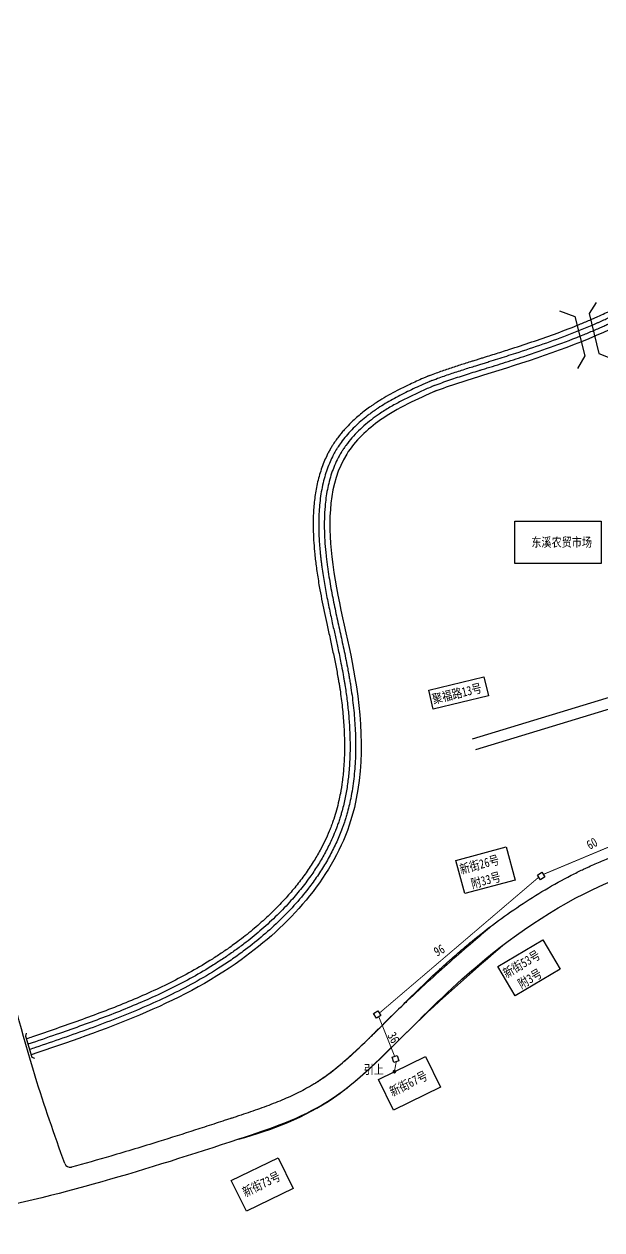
# Model space of a CAD drawing. Extents: x 11479826 to 11769483, y -6198296 to -6045071.
# Drawn here: x 11527783 to 11558962, y -6163228 to -6098171 of the extents above; entities that cross this region are included whole.
import ezdxf

# ---------------------------------------------------------------- set-up
doc = ezdxf.new("R2010")
doc.units = 0
doc.header["$LTSCALE"] = 1000
doc.header["$MEASUREMENT"] = 0
doc.layers.get('0').update_dxf_attribs({"linetype": 'CONTINUOUS'})
doc.layers.add('新设拉线', color=7, linetype='CONTINUOUS')
doc.styles.add('仿宋_GB2312', font='仿宋_GB2312.TTF', dxfattribs={"width": 0.8})

msp = doc.modelspace()

# ---------------------------------------------------------------- linework, layer by layer
for points in [[(11555480, -6144092), (11555715, -6143934), (11555882, -6144184), (11555647, -6144341)], [(11546640, -6151560), (11546875, -6151402), (11547042, -6151652), (11546807, -6151809)], [(11547640, -6153903), (11547909, -6153813), (11548004, -6154098), (11547735, -6154188)]]:
    msp.add_lwpolyline(points, close=True)
at = {"color": 1, "const_width": 100}
msp.add_lwpolyline([(11547713, -6154691, 1), (11547813, -6154691, 1)], format="xyb", close=True, dxfattribs=at)
at = {"layer": '新设拉线', "linetype": 'ByBlock', "ltscale": 0.5}
for p, q in [((11558661, -6113187), (11558268, -6113784)), ((11556679, -6113645), (11557498, -6113941)), ((11557498, -6113941), (11558035, -6116067)), ((11558268, -6113784), (11558806, -6115943)), ((11558806, -6115943), (11559570, -6116249)), ((11558035, -6116067), (11557642, -6116750)), ((11566179, -6132415), (11551969, -6136752)), ((11566344, -6132992), (11552149, -6137324)), ((11527900, -6152621), (11527850, -6152771)), ((11527850, -6152771), (11528197, -6153905)), ((11528197, -6153905), (11528341, -6153967))]:
    msp.add_line(p, q, dxfattribs=at)
for points in [[(11554258, -6124990), (11558922, -6124990), (11558922, -6127274), (11554258, -6127274)], [(11549616, -6134100), (11552599, -6133384), (11552845, -6134407), (11549862, -6135124)], [(11551088, -6143292), (11553802, -6142569), (11554276, -6144350), (11551562, -6145073)], [(11553352, -6149010), (11555769, -6147580), (11556707, -6149166), (11554290, -6150596)], [(11546914, -6155106), (11549436, -6153871), (11550247, -6155526), (11547725, -6156761)], [(11538965, -6160569), (11541487, -6159333), (11542297, -6160988), (11539776, -6162224)]]:
    msp.add_lwpolyline(points, close=True, dxfattribs=at)
at = {"layer": '新设拉线', "linetype": 'ByBlock', "ltscale": 0.5, "const_width": 50}
for points in [[(11561415, -6141699), (11555793, -6144051)], [(11555552, -6144200), (11546959, -6151527)], [(11546924, -6151730), (11547774, -6153858)], [(11547870, -6154143), (11547763, -6154691)]]:
    msp.add_lwpolyline(points, dxfattribs=at)
at = {"layer": '新设拉线', "linetype": 'ByBlock', "ltscale": 0.5}
msp.add_arc((11530258, -6159551), 300, 199.53488, 285.04679, dxfattribs=at)
for points, knots in [([(11549570, -6117161), (11549696, -6117112), (11549822, -6117065), (11550164, -6116939), (11550380, -6116862), (11550812, -6116716), (11551027, -6116645), (11551457, -6116507), (11551672, -6116439), (11551944, -6116354), (11552003, -6116336), (11552106, -6116304), (11552151, -6116290), (11552227, -6116266), (11552260, -6116256), (11552325, -6116236), (11552358, -6116226), (11552456, -6116195), (11552521, -6116175), (11552651, -6116135), (11552716, -6116114), (11552911, -6116054), (11553041, -6116013), (11553430, -6115891), (11553689, -6115809), (11554360, -6115594), (11554771, -6115459), (11555588, -6115183), (11555994, -6115041), (11556798, -6114747), (11557197, -6114595), (11557688, -6114397), (11557784, -6114359), (11558070, -6114241), (11558259, -6114160), (11558492, -6114059), (11558536, -6114040), (11558635, -6113996), (11558690, -6113971), (11558871, -6113890), (11558997, -6113833), (11559248, -6113716), (11559374, -6113657), (11559739, -6113483), (11559978, -6113366), (11560412, -6113152), (11560607, -6113054), (11560998, -6112858), (11561194, -6112759), (11561652, -6112529), (11561915, -6112398), (11562443, -6112137), (11562709, -6112007), (11563246, -6111753), (11563517, -6111628), (11563997, -6111415), (11564205, -6111325), (11564625, -6111151), (11564836, -6111067), (11565264, -6110905), (11565480, -6110827), (11565758, -6110732), (11565818, -6110712), (11566000, -6110652), (11566122, -6110614), (11566288, -6110563), (11566332, -6110550), (11566463, -6110512), (11566551, -6110487), (11566677, -6110452), (11566715, -6110442), (11566778, -6110425), (11566803, -6110418), (11566845, -6110407), (11566861, -6110403), (11566894, -6110394), (11566911, -6110390), (11566960, -6110378), (11566993, -6110369), (11567091, -6110345), (11567156, -6110329), (11567320, -6110290), (11567419, -6110267), (11567615, -6110223), (11567713, -6110201), (11567907, -6110159), (11568003, -6110138), (11568195, -6110097), (11568290, -6110076), (11568501, -6110030), (11568617, -6110005), (11568804, -6109962), (11568876, -6109945), (11569020, -6109911), (11569092, -6109894), (11569233, -6109858), (11569303, -6109840), (11569469, -6109796), (11569564, -6109770), (11569730, -6109721), (11569803, -6109699), (11569946, -6109653), (11570017, -6109630), (11570156, -6109581), (11570225, -6109555), (11570324, -6109517), (11570354, -6109505), (11570399, -6109487), (11570413, -6109482), (11570441, -6109470), (11570455, -6109464), (11570501, -6109445), (11570533, -6109431), (11570629, -6109389), (11570693, -6109360), (11570891, -6109265), (11571025, -6109196), (11571291, -6109048), (11571423, -6108970), (11571686, -6108805), (11571816, -6108718), (11572043, -6108560), (11572141, -6108490), (11572334, -6108345), (11572430, -6108271), (11572621, -6108120), (11572717, -6108043), (11572886, -6107902), (11572960, -6107839), (11573108, -6107712), (11573181, -6107647), (11573316, -6107528), (11573377, -6107473), (11573472, -6107386), (11573506, -6107355), (11573580, -6107287), (11573620, -6107250), (11573700, -6107175), (11573740, -6107138), (11573881, -6107004), (11573982, -6106907), (11574294, -6106605), (11574502, -6106396), (11574916, -6105974), (11575121, -6105761), (11575531, -6105330), (11575736, -6105113), (11576147, -6104677), (11576353, -6104458), (11576769, -6104020), (11576979, -6103802), (11577404, -6103366), (11577620, -6103150), (11577874, -6102902), (11577908, -6102869), (11577963, -6102816), (11577983, -6102796), (11578016, -6102765), (11578028, -6102753), (11578053, -6102729), (11578065, -6102717), (11578102, -6102682), (11578127, -6102659), (11578198, -6102591), (11578245, -6102547), (11578338, -6102459), (11578384, -6102415), (11578476, -6102328), (11578522, -6102285), (11578613, -6102199), (11578658, -6102156), (11578793, -6102028), (11578881, -6101943), (11579055, -6101773), (11579140, -6101688), (11579306, -6101518), (11579387, -6101432), (11579532, -6101274), (11579596, -6101202), (11579687, -6101096), (11579714, -6101064), (11579792, -6100969), (11579842, -6100907), (11579902, -6100829), (11579913, -6100814), (11579948, -6100769), (11579970, -6100738), (11579998, -6100701), (11580002, -6100695), (11580012, -6100682), (11580017, -6100675), (11580031, -6100655), (11580040, -6100642), (11580069, -6100602), (11580088, -6100574), (11580135, -6100505), (11580164, -6100462), (11580221, -6100375), (11580249, -6100331), (11580306, -6100242), (11580334, -6100196), (11580403, -6100085), (11580443, -6100018), (11580524, -6099881), (11580565, -6099812), (11580640, -6099682), (11580675, -6099621), (11580748, -6099495), (11580785, -6099430), (11580860, -6099299), (11580898, -6099233), (11580975, -6099100), (11581014, -6099034), (11581093, -6098900), (11581133, -6098833), (11581199, -6098723), (11581225, -6098681), (11581278, -6098595), (11581305, -6098553), (11581362, -6098464), (11581392, -6098417), (11581453, -6098325), (11581484, -6098279), (11581530, -6098212), (11581545, -6098191), (11581559, -6098171)], [39041.531935, 39041.531935, 39041.531935, 39041.531935, 39428.851602, 39428.851602, 40092.822447, 40092.822447, 40756.793292, 40756.793292, 41420.764137, 41420.764137, 41605.078275, 41605.078275, 41743.052921, 41743.052921, 41845.310597, 41845.310597, 41947.568274, 41947.568274, 42152.083627, 42152.083627, 42356.598979, 42356.598979, 42765.629685, 42765.629685, 43583.691096, 43583.691096, 44894.66766, 44894.66766, 46205.644225, 46205.644225, 47516.620789, 47516.620789, 47834.19353, 47834.19353, 48469.339013, 48469.339013, 48617.388728, 48617.388728, 48803.938081, 48803.938081, 49229.313903, 49229.313903, 49654.689726, 49654.689726, 50462.590754, 50462.590754, 51118.806248, 51118.806248, 51775.021743, 51775.021743, 52645.774233, 52645.774233, 53516.526723, 53516.526723, 54387.279214, 54387.279214, 55045.124674, 55045.124674, 55702.970135, 55702.970135, 56360.815596, 56360.815596, 56542.572849, 56542.572849, 56906.087354, 56906.087354, 57035.518212, 57035.518212, 57294.379927, 57294.379927, 57405.173773, 57405.173773, 57478.365776, 57478.365776, 57526.272342, 57526.272342, 57574.178908, 57574.178908, 57669.99204, 57669.99204, 57861.618304, 57861.618304, 58153.368046, 58153.368046, 58445.117789, 58445.117789, 58736.867531, 58736.867531, 59028.617273, 59028.617273, 59389.577137, 59389.577137, 59620.360996, 59620.360996, 59851.144855, 59851.144855, 60081.928714, 60081.928714, 60401.327441, 60401.327441, 60651.444585, 60651.444585, 60901.561728, 60901.561728, 61151.678872, 61151.678872, 61265.32483, 61265.32483, 61317.492092, 61317.492092, 61369.659355, 61369.659355, 61490.174833, 61490.174833, 61731.20579, 61731.20579, 62241.410431, 62241.410431, 62751.615072, 62751.615072, 63261.819713, 63261.819713, 63646.666002, 63646.666002, 64031.512292, 64031.512292, 64416.358581, 64416.358581, 64719.319368, 64719.319368, 65022.280154, 65022.280154, 65274.806825, 65274.806825, 65417.893271, 65417.893271, 65585.178916, 65585.178916, 65752.464562, 65752.464562, 66182.644503, 66182.644503, 67083.409947, 67083.409947, 67984.17539, 67984.17539, 68884.940834, 68884.940834, 69785.706277, 69785.706277, 70686.471721, 70686.471721, 71587.237165, 71587.237165, 71727.284585, 71727.284585, 71809.869938, 71809.869938, 71859.793297, 71859.793297, 71909.716656, 71909.716656, 72009.563374, 72009.563374, 72200.375122, 72200.375122, 72391.186871, 72391.186871, 72581.998619, 72581.998619, 72772.810368, 72772.810368, 73154.433864, 73154.433864, 73536.057361, 73536.057361, 73917.680858, 73917.680858, 74237.203221, 74237.203221, 74378.450247, 74378.450247, 74645.256306, 74645.256306, 74709.104131, 74709.104131, 74836.799779, 74836.799779, 74864.099411, 74864.099411, 74891.399044, 74891.399044, 74945.998308, 74945.998308, 75055.196838, 75055.196838, 75221.642258, 75221.642258, 75388.087678, 75388.087678, 75554.533098, 75554.533098, 75792.896924, 75792.896924, 76031.26075, 76031.26075, 76236.638388, 76236.638388, 76452.724107, 76452.724107, 76668.809826, 76668.809826, 76884.895545, 76884.895545, 77100.981265, 77100.981265, 77238.576711, 77238.576711, 77376.172158, 77376.172158, 77526.015049, 77526.015049, 77675.85794, 77675.85794, 77743.438085, 77743.438085, 77743.438085, 77743.438085]), ([(11549918, -6117992), (11550795, -6117651), (11553893, -6116697), (11559740, -6114849), (11565323, -6111336), (11570939, -6110623), (11574845, -6107597), (11577730, -6104134), (11580658, -6101596), (11581503, -6099968), (11581880, -6099337)], [39064.529605, 39064.529605, 39064.529605, 39064.529605, 41884.396478, 48753.076131, 57448.155167, 61287.032862, 65339.525054, 71828.212527, 74842.869933, 76982.903658, 76982.903658, 76982.903658, 76982.903658]), ([(11549671, -6117124), (11549526, -6117188), (11549381, -6117252), (11549115, -6117371), (11548994, -6117426), (11548752, -6117536), (11548631, -6117593), (11548410, -6117698), (11548311, -6117746), (11548112, -6117844), (11548012, -6117894), (11547756, -6118027), (11547599, -6118111), (11547286, -6118287), (11547131, -6118379), (11546886, -6118532), (11546796, -6118589), (11546658, -6118681), (11546611, -6118713), (11546515, -6118779), (11546468, -6118813), (11546326, -6118915), (11546232, -6118985), (11546046, -6119129), (11545954, -6119203), (11545773, -6119355), (11545684, -6119433), (11545508, -6119595), (11545422, -6119677), (11545239, -6119861), (11545143, -6119963), (11544997, -6120128), (11544945, -6120189), (11544843, -6120312), (11544794, -6120374), (11544718, -6120474), (11544691, -6120510), (11544608, -6120624), (11544552, -6120703), (11544486, -6120805), (11544472, -6120826), (11544446, -6120866), (11544433, -6120886), (11544413, -6120919), (11544405, -6120932), (11544389, -6120957), (11544382, -6120970), (11544355, -6121014), (11544337, -6121045), (11544282, -6121140), (11544247, -6121204), (11544179, -6121332), (11544147, -6121396), (11544061, -6121575), (11544010, -6121690), (11543910, -6121932), (11543862, -6122059), (11543775, -6122316), (11543735, -6122446), (11543663, -6122707), (11543630, -6122838), (11543571, -6123101), (11543546, -6123233), (11543500, -6123498), (11543480, -6123631), (11543447, -6123898), (11543433, -6124031), (11543410, -6124298), (11543401, -6124432), (11543386, -6124746), (11543381, -6124927), (11543380, -6125253), (11543382, -6125398), (11543392, -6125752), (11543402, -6125959), (11543430, -6126371), (11543447, -6126575), (11543474, -6126833), (11543479, -6126888), (11543499, -6127067), (11543514, -6127192), (11543545, -6127438), (11543562, -6127561), (11543620, -6127965), (11543665, -6128244), (11543753, -6128746), (11543795, -6128970), (11543883, -6129415), (11543928, -6129636), (11544020, -6130074), (11544067, -6130291), (11544168, -6130752), (11544222, -6130996), (11544328, -6131480), (11544381, -6131721), (11544484, -6132203), (11544534, -6132443), (11544630, -6132923), (11544675, -6133163), (11544724, -6133442), (11544731, -6133480), (11544744, -6133557), (11544751, -6133595), (11544770, -6133710), (11544783, -6133787), (11544807, -6133941), (11544819, -6134018), (11544854, -6134249), (11544875, -6134404), (11544937, -6134873), (11544971, -6135189), (11545026, -6135820), (11545046, -6136135), (11545071, -6136765), (11545075, -6137078), (11545064, -6137702), (11545050, -6138012), (11545007, -6138563), (11544981, -6138806), (11544921, -6139258), (11544887, -6139469), (11544823, -6139808), (11544797, -6139938), (11544691, -6140409), (11544598, -6140744), (11544476, -6141111), (11544462, -6141150), (11544418, -6141278), (11544386, -6141366), (11544319, -6141542), (11544284, -6141630), (11544176, -6141891), (11544099, -6142064), (11543935, -6142406), (11543849, -6142576), (11543641, -6142958), (11543518, -6143169), (11543248, -6143600), (11543100, -6143820), (11542788, -6144256), (11542623, -6144473), (11542279, -6144899), (11542101, -6145108), (11541694, -6145559), (11541463, -6145799), (11540987, -6146267), (11540741, -6146495), (11540237, -6146938), (11539979, -6147153), (11539583, -6147465), (11539449, -6147569), (11539214, -6147744), (11539115, -6147817), (11538928, -6147953), (11538840, -6148015), (11538662, -6148139), (11538573, -6148200), (11538305, -6148382), (11538125, -6148499), (11537574, -6148848), (11537200, -6149071), (11536440, -6149496), (11536055, -6149699), (11535274, -6150088), (11534879, -6150275), (11534079, -6150634), (11533675, -6150807), (11532860, -6151142), (11532448, -6151303), (11531619, -6151619), (11531201, -6151773), (11530361, -6152076), (11529938, -6152224), (11529089, -6152520), (11528663, -6152666), (11528124, -6152852), (11528011, -6152891), (11527898, -6152930)], [0, 0, 0, 0, 473.10895, 473.10895, 861.606238, 861.606238, 1250.103526, 1250.103526, 1567.839041, 1567.839041, 1885.574555, 1885.574555, 2386.789742, 2386.789742, 2888.004928, 2888.004928, 3180.701564, 3180.701564, 3337.464972, 3337.464972, 3494.22838, 3494.22838, 3807.755196, 3807.755196, 4121.282013, 4121.282013, 4434.808829, 4434.808829, 4748.335645, 4748.335645, 5113.55664, 5113.55664, 5320.416755, 5320.416755, 5527.27687, 5527.27687, 5643.178401, 5643.178401, 5891.084774, 5891.084774, 5954.668879, 5954.668879, 6015.243153, 6015.243153, 6053.355162, 6053.355162, 6091.467171, 6091.467171, 6185.032911, 6185.032911, 6372.164391, 6372.164391, 6559.295871, 6559.295871, 6886.428236, 6886.428236, 7243.223965, 7243.223965, 7600.019693, 7600.019693, 7956.815422, 7956.815422, 8313.61115, 8313.61115, 8670.406879, 8670.406879, 9027.202608, 9027.202608, 9383.998336, 9383.998336, 9867.430978, 9867.430978, 10257.972235, 10257.972235, 10819.645946, 10819.645946, 11381.319657, 11381.319657, 11534.731056, 11534.731056, 11884.101971, 11884.101971, 12233.472886, 12233.472886, 13042.374568, 13042.374568, 13707.745639, 13707.745639, 14373.116709, 14373.116709, 15038.48778, 15038.48778, 15792.030499, 15792.030499, 16545.573218, 16545.573218, 17299.115936, 17299.115936, 18052.658655, 18052.658655, 18172.486601, 18172.486601, 18292.314547, 18292.314547, 18531.970438, 18531.970438, 18771.626329, 18771.626329, 19250.938112, 19250.938112, 20223.336466, 20223.336466, 21195.734821, 21195.734821, 22168.133175, 22168.133175, 23140.531529, 23140.531529, 23915.431794, 23915.431794, 24600.01876, 24600.01876, 25029.861834, 25029.861834, 26167.856313, 26167.856313, 26304.545131, 26304.545131, 26613.360195, 26613.360195, 26922.175259, 26922.175259, 27539.805387, 27539.805387, 28157.435515, 28157.435515, 28943.535079, 28943.535079, 29782.964878, 29782.964878, 30637.699311, 30637.699311, 31492.433744, 31492.433744, 32517.41919, 32517.41919, 33542.404636, 33542.404636, 34567.390082, 34567.390082, 35086.21191, 35086.21191, 35463.749981, 35463.749981, 35796.520594, 35796.520594, 36129.291208, 36129.291208, 36794.832436, 36794.832436, 38142.800336, 38142.800336, 39490.768236, 39490.768236, 40838.736136, 40838.736136, 42186.704036, 42186.704036, 43534.671936, 43534.671936, 44882.639836, 44882.639836, 46230.607736, 46230.607736, 47578.575636, 47578.575636, 47934.154295, 47934.154295, 47934.154295, 47934.154295]), ([(11550035, -6117947), (11548994, -6118408), (11547161, -6119219), (11544231, -6121980), (11544123, -6127447), (11546007, -6133713), (11546284, -6142199), (11539021, -6150134), (11532101, -6152432), (11528162, -6153791)], [0, 0, 0, 0, 3411.469139, 6004.056819, 11596.860771, 18247.401797, 26212.549983, 35524.551174, 47965.687298, 47965.687298, 47965.687298, 47965.687298]), ([(11529975, -6159651), (11529420, -6158086), (11527298, -6152037), (11526014, -6145434), (11524625, -6140568), (11524540, -6140275)], [524.653367, 524.653367, 524.653367, 524.653367, 5503.338551, 19744.376156, 20657.128449, 20657.128449, 20657.128449, 20657.128449]), ([(11543518, -6155301), (11543542, -6155286), (11543565, -6155271), (11543630, -6155229), (11543671, -6155202), (11543738, -6155157), (11543764, -6155139), (11543799, -6155115), (11543809, -6155109), (11543828, -6155095), (11543838, -6155089), (11543867, -6155068), (11543887, -6155055), (11543945, -6155014), (11543984, -6154986), (11544100, -6154903), (11544177, -6154846), (11544390, -6154684), (11544526, -6154578), (11544795, -6154358), (11544929, -6154245), (11545197, -6154013), (11545331, -6153894), (11545597, -6153652), (11545730, -6153528), (11545996, -6153278), (11546129, -6153151), (11546305, -6152980), (11546349, -6152938), (11546406, -6152882), (11546420, -6152869), (11546448, -6152842), (11546462, -6152828), (11546504, -6152787), (11546532, -6152760), (11546615, -6152679), (11546671, -6152624), (11546838, -6152460), (11546949, -6152351), (11547304, -6152000), (11547547, -6151758), (11548036, -6151272), (11548281, -6151028), (11548775, -6150541), (11549024, -6150297), (11549527, -6149812), (11549782, -6149569), (11550107, -6149266), (11550175, -6149204), (11550298, -6149090), (11550355, -6149039), (11550462, -6148941), (11550513, -6148895), (11550595, -6148821), (11550626, -6148793), (11550717, -6148711), (11550778, -6148657), (11550961, -6148495), (11551083, -6148388), (11551454, -6148069), (11551704, -6147858), (11552371, -6147312), (11552793, -6146982), (11553653, -6146341), (11554091, -6146031), (11554984, -6145433), (11555438, -6145147), (11556362, -6144600), (11556832, -6144340), (11557416, -6144041), (11557524, -6143987), (11557728, -6143886), (11557824, -6143839), (11557951, -6143779), (11557981, -6143765), (11558067, -6143724), (11558123, -6143698), (11558293, -6143619), (11558406, -6143568), (11558746, -6143417), (11558974, -6143319), (11559545, -6143085), (11559890, -6142951), (11560583, -6142697), (11560931, -6142577), (11561630, -6142348), (11561981, -6142239), (11562685, -6142030), (11563039, -6141930), (11563747, -6141738), (11564103, -6141645), (11564815, -6141466), (11565172, -6141379), (11565888, -6141210), (11566246, -6141127), (11566964, -6140963), (11567324, -6140882), (11567746, -6140787), (11567808, -6140773), (11567913, -6140750), (11567955, -6140740), (11568012, -6140727), (11568027, -6140724), (11568057, -6140717), (11568072, -6140714), (11568117, -6140704), (11568147, -6140697), (11568237, -6140677), (11568296, -6140664), (11568360, -6140649), (11568366, -6140648), (11568371, -6140647)], [9090.241914, 9090.241914, 9090.241914, 9090.241914, 9183.313571, 9183.313571, 9350.981912, 9350.981912, 9455.213129, 9455.213129, 9495.012217, 9495.012217, 9534.811304, 9534.811304, 9614.409479, 9614.409479, 9773.605828, 9773.605828, 10091.998527, 10091.998527, 10654.038236, 10654.038236, 11216.077945, 11216.077945, 11778.117654, 11778.117654, 12340.157363, 12340.157363, 12902.197072, 12902.197072, 13086.336959, 13086.336959, 13145.22731, 13145.22731, 13204.117661, 13204.117661, 13321.898362, 13321.898362, 13557.459764, 13557.459764, 14028.582569, 14028.582569, 15062.233091, 15062.233091, 16095.883614, 16095.883614, 17129.534136, 17129.534136, 18163.184658, 18163.184658, 18431.694792, 18431.694792, 18653.744029, 18653.744029, 18853.671028, 18853.671028, 18974.373203, 18974.373203, 19210.085291, 19210.085291, 19681.509468, 19681.509468, 20624.357822, 20624.357822, 22163.649135, 22163.649135, 23702.940449, 23702.940449, 25242.231763, 25242.231763, 26781.523076, 26781.523076, 27127.372276, 27127.372276, 27435.01956, 27435.01956, 27529.997288, 27529.997288, 27709.153102, 27709.153102, 28067.464731, 28067.464731, 28784.087988, 28784.087988, 29859.553476, 29859.553476, 30935.018965, 30935.018965, 32010.484453, 32010.484453, 33085.949942, 33085.949942, 34161.41543, 34161.41543, 35236.880919, 35236.880919, 36312.346408, 36312.346408, 37387.811896, 37387.811896, 37573.169269, 37573.169269, 37699.575512, 37699.575512, 37744.335877, 37744.335877, 37789.096243, 37789.096243, 37878.616973, 37878.616973, 38057.658434, 38057.658434, 38073.437885, 38073.437885, 38073.437885, 38073.437885]), ([(11539348, -6158342), (11541185, -6157828), (11544076, -6156724), (11547813, -6153248), (11551939, -6148941), (11558768, -6144020), (11565133, -6142604), (11568865, -6141766), (11569151, -6141698)], [3816.68634, 3816.68634, 3816.68634, 3816.68634, 9463.666342, 13141.527157, 18915.134524, 27480.886638, 37731.842447, 38585.318771, 38585.318771, 38585.318771, 38585.318771]), ([(11552992, -6146838), (11552716, -6147076), (11552439, -6147314), (11551750, -6147910), (11551338, -6148268), (11550515, -6148992), (11550104, -6149357), (11549285, -6150099), (11548878, -6150476), (11548409, -6150920), (11548345, -6150981), (11548153, -6151165), (11548025, -6151288), (11547876, -6151433), (11547854, -6151455), (11547816, -6151491), (11547801, -6151506), (11547773, -6151533), (11547761, -6151545), (11547736, -6151570), (11547724, -6151582), (11547687, -6151618), (11547662, -6151642), (11547588, -6151715), (11547539, -6151763), (11547393, -6151908), (11547296, -6152005), (11547049, -6152250), (11546901, -6152399), (11546605, -6152693), (11546457, -6152839), (11546164, -6153126), (11546017, -6153268), (11545724, -6153546), (11545577, -6153682), (11545284, -6153949), (11545137, -6154079), (11544841, -6154331), (11544693, -6154454), (11544394, -6154691), (11544244, -6154805), (11543970, -6155002), (11543847, -6155088), (11543683, -6155196), (11543642, -6155222), (11543578, -6155264), (11543554, -6155279), (11543522, -6155299), (11543514, -6155304), (11543498, -6155314), (11543490, -6155319), (11543465, -6155334), (11543449, -6155344), (11543400, -6155374), (11543367, -6155394), (11543267, -6155453), (11543200, -6155492), (11542994, -6155609), (11542852, -6155685), (11542563, -6155833), (11542416, -6155904), (11542117, -6156043), (11541965, -6156111), (11541657, -6156242), (11541501, -6156307), (11541184, -6156432), (11541023, -6156493), (11540699, -6156614), (11540535, -6156673), (11540204, -6156790), (11540037, -6156847), (11539701, -6156961), (11539531, -6157018), (11539314, -6157090), (11539268, -6157105), (11539184, -6157133), (11539146, -6157145), (11539075, -6157169), (11539040, -6157180), (11538985, -6157198), (11538965, -6157205), (11538923, -6157219), (11538903, -6157226), (11538841, -6157246), (11538799, -6157260), (11538675, -6157300), (11538593, -6157328), (11538345, -6157409), (11538180, -6157463), (11537685, -6157624), (11537355, -6157731), (11536368, -6158050), (11535711, -6158258), (11534192, -6158731), (11533331, -6158992), (11531759, -6159449), (11531048, -6159649), (11530335, -6159841)], [0, 0, 0, 0, 1098.314816, 1098.314816, 2731.618021, 2731.618021, 4364.921227, 4364.921227, 5998.224433, 5998.224433, 6257.288229, 6257.288229, 6775.415823, 6775.415823, 6864.692321, 6864.692321, 6927.485226, 6927.485226, 6977.853359, 6977.853359, 7028.221492, 7028.221492, 7128.957759, 7128.957759, 7330.430291, 7330.430291, 7733.375356, 7733.375356, 8357.802214, 8357.802214, 8982.229071, 8982.229071, 9606.655928, 9606.655928, 10231.082786, 10231.082786, 10855.509643, 10855.509643, 11479.936501, 11479.936501, 12104.363358, 12104.363358, 12609.555426, 12609.555426, 12772.899477, 12772.899477, 12869.253782, 12869.253782, 12902.034354, 12902.034354, 12934.814926, 12934.814926, 13000.37607, 13000.37607, 13131.498359, 13131.498359, 13393.742935, 13393.742935, 13931.405657, 13931.405657, 14469.068379, 14469.068379, 15006.731101, 15006.731101, 15544.393822, 15544.393822, 16082.056544, 16082.056544, 16619.719266, 16619.719266, 17157.381988, 17157.381988, 17695.04471, 17695.04471, 17841.248771, 17841.248771, 17958.904108, 17958.904108, 18066.383433, 18066.383433, 18131.064399, 18131.064399, 18195.745365, 18195.745365, 18325.107296, 18325.107296, 18583.83116, 18583.83116, 19101.278887, 19101.278887, 20136.174341, 20136.174341, 22205.965249, 22205.965249, 24924.541747, 24924.541747, 27170.744756, 27170.744756, 27170.744756, 27170.744756])]:
    msp.add_open_spline(points, degree=3, knots=knots, dxfattribs=at)
at = {"layer": '新设拉线', "color": 5, "linetype": 'ByBlock', "ltscale": 0.5}
for points, knots in [([(11549686, -6117438), (11549823, -6117385), (11549961, -6117333), (11550328, -6117198), (11550558, -6117118), (11551018, -6116963), (11551248, -6116889), (11551707, -6116742), (11551936, -6116671), (11552235, -6116578), (11552307, -6116556), (11552418, -6116521), (11552458, -6116509), (11552539, -6116484), (11552580, -6116471), (11552701, -6116433), (11552782, -6116408), (11553024, -6116333), (11553185, -6116282), (11553668, -6116130), (11553990, -6116028), (11554809, -6115763), (11555306, -6115598), (11556292, -6115254), (11556781, -6115076), (11557749, -6114700), (11558229, -6114503), (11558751, -6114273), (11558799, -6114251), (11558872, -6114218), (11558897, -6114207), (11558969, -6114175), (11559015, -6114154), (11559155, -6114090), (11559248, -6114047), (11559526, -6113917), (11559712, -6113828), (11560194, -6113595), (11560491, -6113448), (11561086, -6113150), (11561384, -6113000), (11561983, -6112700), (11562283, -6112550), (11562833, -6112281), (11563081, -6112162), (11563581, -6111929), (11563833, -6111815), (11564341, -6111593), (11564597, -6111486), (11565114, -6111281), (11565375, -6111182), (11565903, -6110998), (11566170, -6110911), (11566499, -6110814), (11566557, -6110797), (11566649, -6110771), (11566683, -6110762), (11566742, -6110745), (11566767, -6110738), (11566811, -6110727), (11566829, -6110722), (11566867, -6110712), (11566886, -6110707), (11566924, -6110697), (11566943, -6110692), (11567000, -6110677), (11567038, -6110667), (11567160, -6110637), (11567244, -6110617), (11567455, -6110567), (11567582, -6110538), (11567834, -6110482), (11567960, -6110454), (11568210, -6110400), (11568334, -6110374), (11568581, -6110320), (11568703, -6110293), (11568939, -6110239), (11569052, -6110212), (11569276, -6110157), (11569387, -6110129), (11569606, -6110070), (11569714, -6110039), (11569934, -6109973), (11570046, -6109937), (11570266, -6109861), (11570374, -6109820), (11570497, -6109771), (11570514, -6109764), (11570548, -6109750), (11570565, -6109743), (11570620, -6109720), (11570657, -6109704), (11570769, -6109655), (11570843, -6109621), (11571065, -6109513), (11571211, -6109437), (11571501, -6109273), (11571645, -6109186), (11571929, -6109004), (11572070, -6108908), (11572349, -6108710), (11572487, -6108606), (11572761, -6108393), (11572897, -6108284), (11573165, -6108059), (11573299, -6107944), (11573490, -6107775), (11573549, -6107722), (11573656, -6107624), (11573705, -6107579), (11573803, -6107489), (11573852, -6107444), (11573949, -6107353), (11573997, -6107308), (11574142, -6107170), (11574237, -6107078), (11574544, -6106779), (11574752, -6106570), (11575166, -6106147), (11575372, -6105933), (11575781, -6105502), (11575985, -6105286), (11576394, -6104852), (11576599, -6104634), (11577012, -6104200), (11577220, -6103984), (11577641, -6103553), (11577855, -6103340), (11578109, -6103092), (11578146, -6103055), (11578195, -6103009), (11578205, -6102999), (11578226, -6102979), (11578237, -6102968), (11578269, -6102938), (11578290, -6102918), (11578332, -6102877), (11578353, -6102857), (11578416, -6102797), (11578458, -6102757), (11578585, -6102638), (11578668, -6102559), (11578835, -6102402), (11578917, -6102324), (11579080, -6102168), (11579160, -6102090), (11579319, -6101933), (11579397, -6101854), (11579551, -6101696), (11579626, -6101616), (11579773, -6101455), (11579845, -6101373), (11579985, -6101208), (11580053, -6101124), (11580136, -6101017), (11580153, -6100995), (11580191, -6100945), (11580212, -6100916), (11580238, -6100881), (11580243, -6100874), (11580253, -6100859), (11580259, -6100852), (11580274, -6100831), (11580284, -6100817), (11580321, -6100764), (11580348, -6100725), (11580416, -6100625), (11580457, -6100562), (11580539, -6100436), (11580579, -6100371), (11580659, -6100240), (11580699, -6100174), (11580786, -6100029), (11580832, -6099949), (11580917, -6099803), (11580955, -6099736), (11581033, -6099601), (11581071, -6099534), (11581157, -6099384), (11581205, -6099301), (11581291, -6099155), (11581328, -6099091), (11581405, -6098962), (11581444, -6098898), (11581535, -6098750), (11581588, -6098666), (11581650, -6098572), (11581657, -6098561), (11581664, -6098551)], [39048.968322, 39048.968322, 39048.968322, 39048.968322, 39477.708362, 39477.708362, 40191.342061, 40191.342061, 40904.975759, 40904.975759, 41618.609458, 41618.609458, 41841.043478, 41841.043478, 41967.842577, 41967.842577, 42094.641676, 42094.641676, 42348.239874, 42348.239874, 42855.436269, 42855.436269, 43869.829061, 43869.829061, 45452.969868, 45452.969868, 47036.110675, 47036.110675, 48619.251482, 48619.251482, 48780.803896, 48780.803896, 48864.546536, 48864.546536, 49020.426676, 49020.426676, 49332.186956, 49332.186956, 49955.707516, 49955.707516, 50952.847349, 50952.847349, 51949.987183, 51949.987183, 52947.127017, 52947.127017, 53760.827515, 53760.827515, 54574.528013, 54574.528013, 55388.228512, 55388.228512, 56201.92901, 56201.92901, 57015.629508, 57015.629508, 57191.249102, 57191.249102, 57291.387594, 57291.387594, 57367.693052, 57367.693052, 57421.926799, 57421.926799, 57478.50641, 57478.50641, 57535.086021, 57535.086021, 57648.245243, 57648.245243, 57898.310312, 57898.310312, 58278.264034, 58278.264034, 58658.217756, 58658.217756, 59038.171478, 59038.171478, 59418.1252, 59418.1252, 59775.274133, 59775.274133, 60132.423066, 60132.423066, 60489.571999, 60489.571999, 60867.617093, 60867.617093, 61245.662188, 61245.662188, 61306.145215, 61306.145215, 61366.628242, 61366.628242, 61500.842608, 61500.842608, 61769.27134, 61769.27134, 62306.128803, 62306.128803, 62842.986267, 62842.986267, 63379.843731, 63379.843731, 63916.701195, 63916.701195, 64453.558658, 64453.558658, 64990.416122, 64990.416122, 65230.909953, 65230.909953, 65432.665597, 65432.665597, 65634.42124, 65634.42124, 65836.176884, 65836.176884, 66239.688171, 66239.688171, 67136.064917, 67136.064917, 68032.441662, 68032.441662, 68928.818408, 68928.818408, 69825.195153, 69825.195153, 70721.571899, 70721.571899, 71617.948644, 71617.948644, 71772.237324, 71772.237324, 71815.531799, 71815.531799, 71858.826273, 71858.826273, 71945.415222, 71945.415222, 72032.004171, 72032.004171, 72205.182069, 72205.182069, 72551.537865, 72551.537865, 72897.893661, 72897.893661, 73244.249457, 73244.249457, 73590.605253, 73590.605253, 73936.961048, 73936.961048, 74283.316844, 74283.316844, 74629.67264, 74629.67264, 74718.365042, 74718.365042, 74832.537976, 74832.537976, 74860.639841, 74860.639841, 74888.741706, 74888.741706, 74944.945437, 74944.945437, 75093.79199, 75093.79199, 75325.163143, 75325.163143, 75556.534296, 75556.534296, 75787.905449, 75787.905449, 76058.094293, 76058.094293, 76281.784932, 76281.784932, 76505.475572, 76505.475572, 76775.993885, 76775.993885, 76986.367792, 76986.367792, 77196.7417, 77196.7417, 77474.542812, 77474.542812, 77510.166376, 77510.166376, 77510.166376, 77510.166376]), ([(11549810, -6117712), (11550088, -6117604), (11550368, -6117502), (11550930, -6117308), (11551211, -6117215), (11551775, -6117035), (11552058, -6116947), (11552391, -6116844), (11552443, -6116827), (11552542, -6116797), (11552590, -6116782), (11552684, -6116753), (11552731, -6116738), (11552872, -6116694), (11552966, -6116665), (11553249, -6116577), (11553437, -6116518), (11554000, -6116340), (11554375, -6116220), (11555298, -6115917), (11555846, -6115731), (11556932, -6115340), (11557470, -6115135), (11558102, -6114876), (11558201, -6114835), (11558497, -6114711), (11558694, -6114626), (11558928, -6114522), (11558966, -6114505), (11559042, -6114471), (11559080, -6114454), (11559194, -6114402), (11559270, -6114368), (11559497, -6114262), (11559648, -6114191), (11560131, -6113960), (11560461, -6113797), (11561123, -6113468), (11561453, -6113301), (11562116, -6112968), (11562449, -6112802), (11563117, -6112477), (11563454, -6112317), (11564132, -6112009), (11564474, -6111861), (11565165, -6111581), (11565515, -6111449), (11566164, -6111228), (11566461, -6111135), (11566826, -6111033), (11566889, -6111016), (11567016, -6110983), (11567079, -6110966), (11567270, -6110919), (11567397, -6110888), (11567695, -6110819), (11567867, -6110782), (11568208, -6110707), (11568378, -6110671), (11568717, -6110597), (11568885, -6110560), (11569218, -6110481), (11569383, -6110440), (11569710, -6110353), (11569871, -6110307), (11570189, -6110206), (11570345, -6110152), (11570539, -6110077), (11570579, -6110062), (11570633, -6110040), (11570647, -6110034), (11570675, -6110023), (11570689, -6110017), (11570730, -6109999), (11570758, -6109987), (11570841, -6109951), (11570896, -6109927), (11571060, -6109850), (11571169, -6109796), (11571449, -6109649), (11571620, -6109552), (11571956, -6109346), (11572122, -6109237), (11572449, -6109009), (11572610, -6108890), (11572929, -6108643), (11573087, -6108516), (11573397, -6108256), (11573551, -6108122), (11573757, -6107937), (11573812, -6107888), (11573900, -6107808), (11573934, -6107777), (11574000, -6107716), (11574033, -6107685), (11574132, -6107592), (11574198, -6107531), (11574395, -6107344), (11574524, -6107218), (11574918, -6106830), (11575179, -6106564), (11575696, -6106028), (11575953, -6105757), (11576464, -6105215), (11576720, -6104943), (11577234, -6104402), (11577493, -6104132), (11577805, -6103815), (11577855, -6103765), (11578005, -6103614), (11578106, -6103514), (11578249, -6103374), (11578291, -6103333), (11578363, -6103264), (11578393, -6103235), (11578435, -6103194), (11578448, -6103181), (11578474, -6103156), (11578487, -6103144), (11578526, -6103107), (11578552, -6103082), (11578630, -6103008), (11578682, -6102959), (11578837, -6102812), (11578941, -6102715), (11579146, -6102520), (11579248, -6102423), (11579450, -6102226), (11579549, -6102128), (11579744, -6101928), (11579840, -6101827), (11580027, -6101621), (11580119, -6101516), (11580296, -6101302), (11580382, -6101192), (11580475, -6101065), (11580486, -6101050), (11580508, -6101019), (11580519, -6101004), (11580552, -6100958), (11580573, -6100927), (11580637, -6100834), (11580680, -6100770), (11580790, -6100601), (11580856, -6100494), (11580988, -6100276), (11581053, -6100165), (11581183, -6099942), (11581248, -6099829), (11581377, -6099603), (11581442, -6099490), (11581574, -6099265), (11581640, -6099152), (11581729, -6099007), (11581750, -6098973), (11581771, -6098940)], [39064.529605, 39064.529605, 39064.529605, 39064.529605, 39945.77615, 39945.77615, 40827.022694, 40827.022694, 41708.269239, 41708.269239, 41871.216781, 41871.216781, 42018.931523, 42018.931523, 42166.646266, 42166.646266, 42462.075751, 42462.075751, 43052.934722, 43052.934722, 44234.652663, 44234.652663, 45977.105817, 45977.105817, 47719.558972, 47719.558972, 48043.810912, 48043.810912, 48692.314791, 48692.314791, 48818.36076, 48818.36076, 48944.406728, 48944.406728, 49196.498665, 49196.498665, 49700.682538, 49700.682538, 50806.991785, 50806.991785, 51913.301032, 51913.301032, 53019.61028, 53019.61028, 54125.919527, 54125.919527, 55232.228774, 55232.228774, 56338.538021, 56338.538021, 57258.030908, 57258.030908, 57450.214418, 57450.214418, 57642.397928, 57642.397928, 58026.764947, 58026.764947, 58545.753568, 58545.753568, 59064.742188, 59064.742188, 59583.730808, 59583.730808, 60102.719428, 60102.719428, 60621.708049, 60621.708049, 61140.696669, 61140.696669, 61276.536461, 61276.536461, 61324.056383, 61324.056383, 61371.576306, 61371.576306, 61466.61615, 61466.61615, 61656.695838, 61656.695838, 62036.855214, 62036.855214, 62647.070023, 62647.070023, 63257.284831, 63257.284831, 63867.49964, 63867.49964, 64477.714448, 64477.714448, 65087.929257, 65087.929257, 65309.607908, 65309.607908, 65445.300222, 65445.300222, 65580.992537, 65580.992537, 65852.377166, 65852.377166, 66395.146425, 66395.146425, 67516.161543, 67516.161543, 68637.176662, 68637.176662, 69758.19178, 69758.19178, 70879.206898, 70879.206898, 71091.256242, 71091.256242, 71515.354929, 71515.354929, 71690.29403, 71690.29403, 71813.936564, 71813.936564, 71867.499687, 71867.499687, 71921.062809, 71921.062809, 72028.189055, 72028.189055, 72242.441546, 72242.441546, 72670.946528, 72670.946528, 73099.451509, 73099.451509, 73527.956491, 73527.956491, 73956.461473, 73956.461473, 74384.966455, 74384.966455, 74813.471437, 74813.471437, 74870.822086, 74870.822086, 74928.172735, 74928.172735, 75042.874033, 75042.874033, 75272.27663, 75272.27663, 75646.179155, 75646.179155, 76020.081681, 76020.081681, 76393.984207, 76393.984207, 76767.886733, 76767.886733, 77141.789258, 77141.789258, 77255.207503, 77255.207503, 77255.207503, 77255.207503]), ([(11549792, -6117398), (11549629, -6117470), (11549465, -6117543), (11549164, -6117678), (11549027, -6117740), (11548752, -6117867), (11548615, -6117932), (11548340, -6118065), (11548203, -6118133), (11547933, -6118272), (11547801, -6118343), (11547536, -6118490), (11547405, -6118565), (11547143, -6118723), (11547013, -6118805), (11546840, -6118921), (11546795, -6118951), (11546689, -6119024), (11546629, -6119066), (11546509, -6119152), (11546450, -6119197), (11546332, -6119286), (11546273, -6119332), (11546099, -6119472), (11545984, -6119568), (11545761, -6119768), (11545652, -6119871), (11545440, -6120084), (11545337, -6120194), (11545139, -6120422), (11545044, -6120539), (11544877, -6120761), (11544805, -6120865), (11544724, -6120989), (11544712, -6121007), (11544689, -6121043), (11544678, -6121062), (11544655, -6121098), (11544644, -6121116), (11544607, -6121177), (11544582, -6121220), (11544508, -6121350), (11544462, -6121438), (11544359, -6121644), (11544305, -6121764), (11544199, -6122016), (11544148, -6122151), (11544056, -6122422), (11544014, -6122558), (11543935, -6122851), (11543898, -6123007), (11543834, -6123322), (11543806, -6123480), (11543760, -6123798), (11543742, -6123957), (11543712, -6124278), (11543701, -6124438), (11543686, -6124760), (11543682, -6124920), (11543680, -6125242), (11543682, -6125402), (11543691, -6125723), (11543699, -6125882), (11543715, -6126143), (11543722, -6126244), (11543737, -6126431), (11543744, -6126516), (11543758, -6126667), (11543765, -6126732), (11543776, -6126835), (11543780, -6126873), (11543788, -6126949), (11543792, -6126986), (11543805, -6127099), (11543814, -6127174), (11543833, -6127324), (11543843, -6127398), (11543873, -6127620), (11543895, -6127768), (11543963, -6128207), (11544013, -6128497), (11544119, -6129069), (11544176, -6129353), (11544293, -6129915), (11544353, -6130194), (11544463, -6130698), (11544513, -6130923), (11544612, -6131373), (11544661, -6131596), (11544769, -6132098), (11544827, -6132376), (11544916, -6132827), (11544949, -6133000), (11544996, -6133258), (11545012, -6133342), (11545037, -6133491), (11545048, -6133555), (11545070, -6133685), (11545080, -6133749), (11545111, -6133944), (11545131, -6134074), (11545187, -6134465), (11545221, -6134726), (11545278, -6135251), (11545302, -6135514), (11545341, -6136040), (11545354, -6136303), (11545373, -6136878), (11545374, -6137191), (11545360, -6137812), (11545344, -6138121), (11545297, -6138676), (11545270, -6138923), (11545201, -6139414), (11545160, -6139656), (11545062, -6140137), (11545006, -6140375), (11544923, -6140678), (11544904, -6140746), (11544864, -6140883), (11544843, -6140951), (11544808, -6141062), (11544794, -6141105), (11544767, -6141187), (11544754, -6141226), (11544727, -6141303), (11544713, -6141342), (11544686, -6141419), (11544672, -6141457), (11544629, -6141573), (11544599, -6141649), (11544507, -6141878), (11544442, -6142029), (11544271, -6142405), (11544161, -6142627), (11543924, -6143067), (11543799, -6143284), (11543533, -6143711), (11543393, -6143922), (11543074, -6144376), (11542891, -6144617), (11542510, -6145091), (11542312, -6145323), (11541859, -6145822), (11541601, -6146088), (11541069, -6146602), (11540794, -6146852), (11540230, -6147335), (11539942, -6147569), (11539559, -6147861), (11539470, -6147928), (11539291, -6148060), (11539200, -6148126), (11538927, -6148321), (11538743, -6148448), (11538373, -6148696), (11538186, -6148817), (11537632, -6149164), (11537260, -6149382), (11536507, -6149800), (11536126, -6150000), (11535354, -6150383), (11534963, -6150566), (11534174, -6150920), (11533776, -6151090), (11532973, -6151419), (11532569, -6151578), (11531754, -6151889), (11531344, -6152040), (11530520, -6152337), (11530106, -6152483), (11529201, -6152799), (11528710, -6152968), (11528140, -6153164), (11528063, -6153191), (11527986, -6153217)], [0, 0, 0, 0, 534.175823, 534.175823, 978.754396, 978.754396, 1423.332968, 1423.332968, 1867.911541, 1867.911541, 2300.991042, 2300.991042, 2734.070542, 2734.070542, 3167.150042, 3167.150042, 3319.172407, 3319.172407, 3524.036018, 3524.036018, 3728.899629, 3728.899629, 3933.763239, 3933.763239, 4343.49046, 4343.49046, 4753.217681, 4753.217681, 5162.944902, 5162.944902, 5572.672123, 5572.672123, 5914.488487, 5914.488487, 5973.027763, 5973.027763, 6030.543274, 6030.543274, 6088.058785, 6088.058785, 6223.245157, 6223.245157, 6493.617901, 6493.617901, 6851.517194, 6851.517194, 7244.653652, 7244.653652, 7637.790111, 7637.790111, 8078.681839, 8078.681839, 8519.573568, 8519.573568, 8960.465297, 8960.465297, 9401.357026, 9401.357026, 9842.248755, 9842.248755, 10283.140484, 10283.140484, 10724.032213, 10724.032213, 11005.94963, 11005.94963, 11244.523448, 11244.523448, 11428.977934, 11428.977934, 11536.008499, 11536.008499, 11643.039063, 11643.039063, 11857.100192, 11857.100192, 12071.16132, 12071.16132, 12499.283578, 12499.283578, 13355.528092, 13355.528092, 14211.772606, 14211.772606, 15068.017121, 15068.017121, 15765.649842, 15765.649842, 16463.282564, 16463.282564, 17330.014815, 17330.014815, 17868.695618, 17868.695618, 18129.932595, 18129.932595, 18329.597495, 18329.597495, 18529.262395, 18529.262395, 18928.592194, 18928.592194, 19727.251794, 19727.251794, 20525.911393, 20525.911393, 21324.570992, 21324.570992, 22276.565801, 22276.565801, 23228.560609, 23228.560609, 24002.119669, 24002.119669, 24775.678728, 24775.678728, 25549.237787, 25549.237787, 25774.356856, 25774.356856, 26002.831378, 26002.831378, 26146.652249, 26146.652249, 26277.504673, 26277.504673, 26408.357097, 26408.357097, 26539.209521, 26539.209521, 26800.914368, 26800.914368, 27324.324064, 27324.324064, 28109.923422, 28109.923422, 28895.522781, 28895.522781, 29681.122139, 29681.122139, 30611.491168, 30611.491168, 31541.860197, 31541.860197, 32658.355937, 32658.355937, 33774.851677, 33774.851677, 34891.347417, 34891.347417, 35226.582369, 35226.582369, 35565.676625, 35565.676625, 36243.865137, 36243.865137, 36922.053649, 36922.053649, 38239.956114, 38239.956114, 39557.85858, 39557.85858, 40875.761045, 40875.761045, 42193.66351, 42193.66351, 43511.565976, 43511.565976, 44829.468441, 44829.468441, 46147.370906, 46147.370906, 47701.335768, 47701.335768, 47944.654417, 47944.654417, 47944.654417, 47944.654417]), ([(11549914, -6117672), (11549713, -6117761), (11549512, -6117850), (11549110, -6118032), (11548909, -6118124), (11548509, -6118316), (11548309, -6118415), (11547914, -6118622), (11547717, -6118730), (11547330, -6118959), (11547138, -6119080), (11546912, -6119234), (11546874, -6119260), (11546766, -6119336), (11546697, -6119387), (11546489, -6119542), (11546353, -6119650), (11546088, -6119875), (11545959, -6119992), (11545710, -6120235), (11545590, -6120361), (11545361, -6120623), (11545253, -6120758), (11545122, -6120937), (11545094, -6120976), (11545046, -6121046), (11545025, -6121077), (11544984, -6121138), (11544964, -6121170), (11544935, -6121216), (11544925, -6121231), (11544906, -6121262), (11544897, -6121277), (11544869, -6121324), (11544851, -6121355), (11544797, -6121448), (11544763, -6121511), (11544660, -6121708), (11544596, -6121845), (11544479, -6122122), (11544426, -6122263), (11544330, -6122549), (11544287, -6122694), (11544211, -6122987), (11544177, -6123135), (11544119, -6123433), (11544094, -6123583), (11544052, -6123886), (11544035, -6124038), (11544002, -6124412), (11543990, -6124634), (11543979, -6125080), (11543979, -6125303), (11543992, -6125749), (11544003, -6125971), (11544035, -6126414), (11544055, -6126634), (11544090, -6126949), (11544101, -6127045), (11544125, -6127238), (11544137, -6127334), (11544176, -6127620), (11544204, -6127810), (11544288, -6128333), (11544348, -6128665), (11544475, -6129321), (11544542, -6129647), (11544681, -6130293), (11544752, -6130615), (11544893, -6131256), (11544964, -6131577), (11545100, -6132218), (11545166, -6132539), (11545249, -6132971), (11545269, -6133082), (11545304, -6133272), (11545318, -6133353), (11545340, -6133479), (11545347, -6133523), (11545362, -6133613), (11545370, -6133658), (11545391, -6133793), (11545405, -6133883), (11545446, -6134153), (11545472, -6134334), (11545542, -6134879), (11545581, -6135244), (11545639, -6135976), (11545658, -6136343), (11545675, -6137075), (11545673, -6137440), (11545643, -6138166), (11545615, -6138527), (11545533, -6139242), (11545477, -6139596), (11545349, -6140233), (11545281, -6140517), (11545177, -6140883), (11545152, -6140967), (11545102, -6141128), (11545078, -6141204), (11545041, -6141311), (11545031, -6141342), (11545009, -6141405), (11544998, -6141436), (11544965, -6141530), (11544942, -6141592), (11544871, -6141778), (11544822, -6141901), (11544667, -6142269), (11544554, -6142510), (11544312, -6142987), (11544182, -6143221), (11543907, -6143684), (11543761, -6143911), (11543455, -6144359), (11543295, -6144580), (11542882, -6145116), (11542620, -6145428), (11542073, -6146034), (11541787, -6146327), (11541195, -6146896), (11540888, -6147170), (11540260, -6147699), (11539938, -6147954), (11539501, -6148278), (11539392, -6148358), (11539173, -6148515), (11539062, -6148592), (11538730, -6148820), (11538506, -6148968), (11537846, -6149387), (11537404, -6149647), (11536507, -6150141), (11536052, -6150375), (11535131, -6150821), (11534665, -6151032), (11533724, -6151438), (11533248, -6151632), (11532291, -6152008), (11531808, -6152189), (11530839, -6152543), (11530351, -6152715), (11529374, -6153057), (11528883, -6153225), (11528286, -6153431), (11528180, -6153468), (11528074, -6153504)], [0, 0, 0, 0, 656.815952, 656.815952, 1313.631904, 1313.631904, 1970.447856, 1970.447856, 2627.263808, 2627.263808, 3284.07976, 3284.07976, 3415.947652, 3415.947652, 3663.152566, 3663.152566, 4157.562394, 4157.562394, 4651.972222, 4651.972222, 5146.38205, 5146.38205, 5640.791878, 5640.791878, 5778.494633, 5778.494633, 5883.628715, 5883.628715, 5989.559391, 5989.559391, 6040.966674, 6040.966674, 6092.373956, 6092.373956, 6195.188522, 6195.188522, 6400.817652, 6400.817652, 6834.661888, 6834.661888, 7268.506123, 7268.506123, 7702.350359, 7702.350359, 8136.194595, 8136.194595, 8570.038831, 8570.038831, 9003.883067, 9003.883067, 9630.520225, 9630.520225, 10257.157384, 10257.157384, 10883.794542, 10883.794542, 11510.431701, 11510.431701, 11789.642746, 11789.642746, 12068.853791, 12068.853791, 12627.275881, 12627.275881, 13622.466449, 13622.466449, 14617.657016, 14617.657016, 15612.847584, 15612.847584, 16608.038152, 16608.038152, 17603.228719, 17603.228719, 17942.605356, 17942.605356, 18189.987901, 18189.987901, 18326.952323, 18326.952323, 18463.916745, 18463.916745, 18737.845589, 18737.845589, 19285.703277, 19285.703277, 20381.418653, 20381.418653, 21477.134029, 21477.134029, 22572.849405, 22572.849405, 23668.564782, 23668.564782, 24764.280158, 24764.280158, 25666.301747, 25666.301747, 25938.896564, 25938.896564, 26187.323958, 26187.323958, 26290.082837, 26290.082837, 26392.841717, 26392.841717, 26598.359476, 26598.359476, 27009.394994, 27009.394994, 27831.46603, 27831.46603, 28653.537066, 28653.537066, 29475.608102, 29475.608102, 30297.679138, 30297.679138, 31514.323621, 31514.323621, 32730.968105, 32730.968105, 33947.612588, 33947.612588, 35164.257072, 35164.257072, 35567.037591, 35567.037591, 35969.81811, 35969.81811, 36775.379148, 36775.379148, 38324.582396, 38324.582396, 39873.785643, 39873.785643, 41422.988891, 41422.988891, 42972.192138, 42972.192138, 44521.395386, 44521.395386, 46070.598633, 46070.598633, 47619.801881, 47619.801881, 47955.16522, 47955.16522, 47955.16522, 47955.16522])]:
    msp.add_open_spline(points, degree=3, knots=knots, dxfattribs=at)
at = {"layer": '新设拉线', "linetype": 'ByBlock', "ltscale": 0.5}
msp.add_spline([(11553776, -6147747), (11548611, -6152393), (11544160, -6156315), (11539348, -6158342), (11524526, -6162401), (11517131, -6163927), (11511990, -6166305), (11508420, -6168826)], degree=3, dxfattribs=at)

# ---------------------------------------------------------------- texts
at = {"style": '仿宋_GB2312', "width": 0.8}
msp.add_text('东溪农贸市场', height=500, dxfattribs=at).set_placement((11555155, -6126373))
for s, rotation, p in [('聚福路13号', 13.5132, (11549874, -6134849)), ('60', 28.43766, (11558304, -6142728)), ('新街26号', 14.90732, (11551363, -6144034)), ('附33号', 14.90732, (11551973, -6144808)), ('96', 28.43766, (11550061, -6148488)), ('新街53号', 30.60559, (11553818, -6149650)), ('附3号', 30.60559, (11554615, -6150230)), ('36', 299.10704, (11547369, -6152736)), ('新街67号', 26.10605, (11547653, -6156034)), ('新街73号', 26.10605, (11539720, -6161459))]:
    msp.add_text(s, height=500, rotation=rotation, dxfattribs=at).set_placement(p)
at = {"color": 1, "style": '仿宋_GB2312', "width": 0.8}
msp.add_text('引上', height=500, dxfattribs=at).set_placement((11546108, -6154820))

doc.saveas('drawing.dxf')
